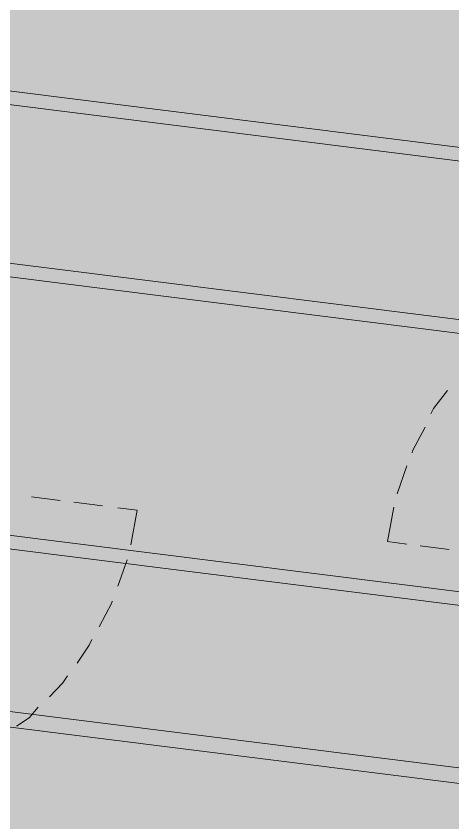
# Model space of a CAD drawing. Header units: metres. Extents: x -4 to 509425, y 7549 to 4732445.
# Drawn here: x 475983.817 to 475985.723, y 4719783.348 to 4719786.865 of the extents above; entities that cross this region are included whole.
import ezdxf

# ---------------------------------------------------------------- set-up
doc = ezdxf.new("R2010")
doc.units = ezdxf.units.M
doc.header["$LTSCALE"] = 0.01
doc.header["$MEASUREMENT"] = 0
doc.layers.get('0').update_dxf_attribs({"lineweight": 0})
for name, color, linetype in [('_SUBESTACIÓN', 1, 'Continuous'), ('NUDO GAROÑA', 211, 'Continuous'), ('SUBESTACION LA VID', 253, 'Continuous')]:
    doc.layers.add(name, color=color, linetype=linetype)

# ---------------------------------------------------------------- blocks, each defined once
blk = doc.blocks.new('A$Cfff6051d')
at = {"layer": 'SUBESTACION LA VID', "lineweight": 15}
for p, q in [((475983.3778, 4719786.5897), (475986.8219, 4719786.1579)), ((475983.3704, 4719786.5309), (475986.8146, 4719786.0991)), ((475985.5215, 4719784.9046), (475985.4805, 4719784.7817)), ((475984.0093, 4719784.7529), (475983.8833, 4719784.7687)), ((475984.1941, 4719784.7297), (475984.0681, 4719784.7455)), ((475982.9203, 4719784.7102), (475986.5913, 4719784.25)), ((475985.4647, 4719784.724), (475985.4373, 4719784.5738)), ((475982.913, 4719784.6514), (475986.5839, 4719784.1912)), ((475985.5214, 4719784.5633), (475985.4373, 4719784.5738)), ((475985.7062, 4719784.5401), (475985.5802, 4719784.5559)), ((475984.2612, 4719784.38), (475984.3011, 4719784.4944))]:
    blk.add_line(p, q, dxfattribs=at)
for points in [[(475986.8721, 4719785.4008), (475986.8647, 4719785.342), (475983.1517, 4719785.8075), (475983.1591, 4719785.8663), (475986.8721, 4719785.4008)], [(475985.6991, 4719785.2321), (475985.6381, 4719785.1544), (475985.6266, 4719785.1303)], [(475985.6024, 4719785.0736), (475985.5467, 4719784.9697), (475985.5456, 4719784.9613)], [(475984.3179, 4719784.5606), (475984.3453, 4719784.7107), (475984.2613, 4719784.7213)], [(475984.1792, 4719784.2025), (475984.2349, 4719784.3065), (475984.2359, 4719784.3149)], [(475984.0825, 4719784.044), (475984.1351, 4719784.1228), (475984.1466, 4719784.1469)], [(475983.9617, 4719783.897), (475984.0206, 4719783.9579), (475984.0416, 4719783.9894)], [(475986.6225, 4719783.4099), (475986.6309, 4719783.4771), (475982.918, 4719783.9426), (475982.9095, 4719783.8754), (475986.6225, 4719783.4099)], [(475983.8178, 4719783.77), (475983.8735, 4719783.8057), (475983.9134, 4719783.8519)]]:
    blk.add_lwpolyline(points, dxfattribs=at)

msp = doc.modelspace()

# ---------------------------------------------------------------- hatches: boundary and pattern name
at = {"layer": '_SUBESTACIÓN', "transparency": 33554559}
h = msp.add_hatch(color=1, dxfattribs=at)
h.dxf.hatch_style = 1
h.paths.add_polyline_path([(475968.6399, 4719805.825), (476089.9386, 4719790.615), (476078.1686, 4719696.74), (475956.8686, 4719711.9502)])

# ---------------------------------------------------------------- linework, layer by layer
at = {"layer": 'NUDO GAROÑA', "color": 1, "const_width": 10}
msp.add_lwpolyline([(475987.4253, 4719791.9783), (475987.5838, 4719791.6713), (475987.7316, 4719791.3591), (475987.7437, 4719791.3323)], dxfattribs=at)

# ---------------------------------------------------------------- block references
at = {"linetype": 'Continuous'}
msp.add_blockref('A$Cfff6051d', (0, 0), dxfattribs=at)

doc.saveas('drawing.dxf')
